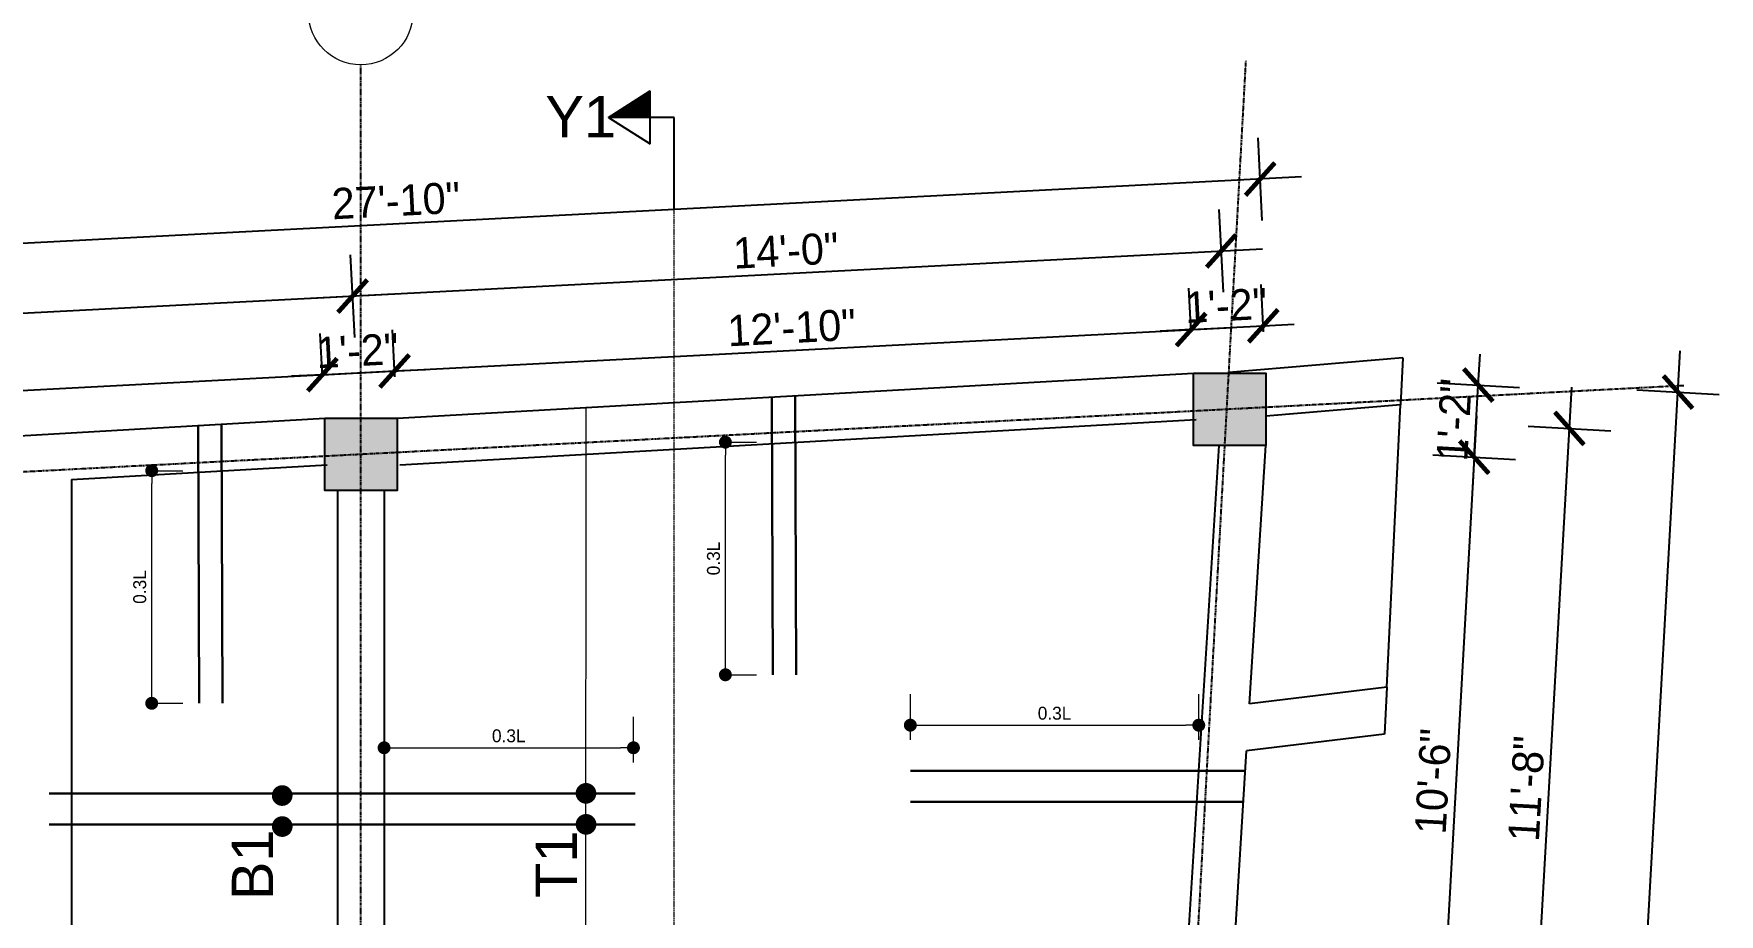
# Model space of a CAD drawing. Header units: inches. Extents: x -412 to 2766, y -9590 to -2111.
# Drawn here: x 469.5 to 795.6, y -7715.4 to -7545.1 of the extents above; entities that cross this region are included whole.
import ezdxf

# ---------------------------------------------------------------- set-up
doc = ezdxf.new("R2010")
doc.units = ezdxf.units.IN
doc.header["$LTSCALE"] = 0.5
doc.header["$MEASUREMENT"] = 0
doc.header["$PDMODE"] = 66
doc.linetypes.add('ACAD_ISO02W100', pattern=[15, 12, -3])
doc.linetypes.add('PHANTOM2', pattern=[1.25, 0.625, -0.125, 0.125, -0.125, 0.125, -0.125])
for name, color, linetype, lineweight in [('05 DOT', 50, 'Continuous', 5), ('15 EXT BAR DIMENSION', 130, 'Continuous', 15), ('15 TEXT', 7, 'Continuous', 15), ('20 BEAM SECTION ARROW', 7, 'ACAD_ISO02W100', 20), ('25 BOT BAR', 12, 'Continuous', 25), ('aa_dim', 5, 'Continuous', 9), ('COLUMN', 8, 'Continuous', 50), ('DOOR & WIN', 1, 'Continuous', 25), ('Profile ele', 4, 'Continuous', 25), ('RINF', 4, 'Continuous', 25), ('window', 6, 'Continuous', 13)]:
    doc.layers.add(name, color=color, linetype=linetype, lineweight=lineweight)
doc.layers.add('OUTLINE', color=116, linetype='Continuous')
doc.styles.add('ARCHITECTURE', font='stylu.ttf')
doc.styles.add('arial', font='arial.ttf')
doc.styles.get("Standard").update_dxf_attribs({"font": 'arial.ttf'})
doc.dimstyles.new('8 SCALE', dxfattribs={"dimscale": 0, "dimtxt": 6, "dimasz": 6, "dimexe": 8, "dimexo": 8, "dimgap": 1.25, "dimtad": 1, "dimdec": 0, "dimzin": 3, "dimdsep": 46, "dimlunit": 4, "dimtxsty": 'ARCHITECTURE', "dimblk": 'ARCHTICK', "dimcen": 8, "dimdle": 8, "dimclrd": 5, "dimclre": 5, "dimclrt": 7, "dimadec": 0, "dimazin": 0, "dimtfac": 0.75, "dimtdec": 0, "dimtix": 1, "dimtmove": 2, "dimatfit": 3, "dimldrblk": 'ARCHTICK', "dimfxl": 8, "dimfxlon": 1, "dimtolj": 1, "dimtzin": 0, "dimlwd": -1, "dimlwe": -1, "dimarcsym": 0})
doc.dimstyles.new('Copy of Standard1', dxfattribs={"dimscale": 24, "dimtxt": 0.083333, "dimasz": 0.125, "dimexe": 0.046875, "dimexo": 0.078125, "dimgap": 0.046875, "dimtad": 1, "dimdec": 0, "dimzin": 3, "dimdsep": 46, "dimlunit": 4, "dimtxsty": 'arial', "dimcen": 0.09, "dimdle": 0.046875, "dimclrd": 5, "dimclre": 5, "dimclrt": 7, "dimaunit": 1, "dimadec": 0, "dimazin": 0, "dimtfac": 1, "dimtdec": 0, "dimtofl": 0, "dimtmove": 0, "dimatfit": 3, "dimfxl": 1, "dimtolj": 1, "dimtzin": 0, "dimlwd": -1, "dimlwe": -1, "dimarcsym": 0})
doc.dimstyles.new('TOILET DETAIL', dxfattribs={"dimscale": 0, "dimtxt": 2.5, "dimasz": 2.5, "dimexe": 6, "dimexo": 6, "dimgap": 1, "dimtad": 1, "dimdec": 0, "dimzin": 0, "dimdsep": 46, "dimlunit": 4, "dimtxsty": 'ARCHITECTURE', "dimblk": 'DOT', "dimcen": 0, "dimclrd": 1, "dimclre": 5, "dimclrt": 7, "dimadec": 3, "dimazin": 0, "dimtfac": 1, "dimtdec": 0, "dimtofl": 0, "dimtmove": 0, "dimatfit": 3, "dimldrblk": 'DOT', "dimfxl": 6, "dimfxlon": 1, "dimtolj": 1, "dimtzin": 0, "dimlwd": 18, "dimlwe": 18, "dimarcsym": 0})

# ---------------------------------------------------------------- blocks, each defined once
blk = doc.blocks.new('_ArchTick')
at = {"color": 0, "linetype": 'ByBlock', "const_width": 0.15}
blk.add_lwpolyline([(-0.5, -0.5), (0.5, 0.5)], dxfattribs=at)
blk = doc.blocks.new('*D1322')
at = {"layer": 'Defpoints', "color": 0, "transparency": 16777216}
for p in [(-17323.76, -12596.8), (-17323.32, -12605.22), (-17460.32, -12613.07)]:
    blk.add_point(p, dxfattribs=at)
at = {"layer": 'Profile ele', "color": 5, "transparency": 16777216}
for p, q in [((-17323.74, -12597.23), (-17324.18, -12588.81)), ((-17468.79, -12604.34), (-17315.77, -12596.39)), ((-17460.74, -12605.08), (-17461.21, -12595.94))]:
    blk.add_line(p, q, dxfattribs=at)
at = {"layer": 'Profile ele', "color": 5, "transparency": 16777216, "xscale": 6, "yscale": 6, "zscale": 6}
for p, rotation in [((-17323.76, -12596.8), 2.975964946126969), ((-17460.8, -12603.93), 182.975964946127)]:
    blk.add_blockref('_ArchTick', p, dxfattribs=dict(at, rotation=rotation))
at = {"layer": 'Profile ele', "color": 7, "transparency": 16777216, "insert": (-17392.51, -12595.99), "char_height": 6, "attachment_point": 5, "rotation": 2.976, "style": 'ARCHITECTURE'}
blk.add_mtext('\\A1;11\'-5"', dxfattribs=at)
blk = doc.blocks.new('*D1323')
at = {"layer": 'Defpoints', "color": 0, "transparency": 16777216}
for p in [(-17309.8, -12596.08), (-17323.32, -12605.22), (-17309.32, -12605.22)]:
    blk.add_point(p, dxfattribs=at)
at = {"layer": 'Profile ele', "color": 5, "transparency": 16777216}
for p, q in [((-17323.74, -12597.23), (-17324.18, -12588.81)), ((-17309.74, -12597.23), (-17310.21, -12588.09)), ((-17323.76, -12596.8), (-17309.8, -12596.08)), ((-17309.8, -12596.08), (-17303.81, -12595.77)), ((-17323.76, -12596.8), (-17329.75, -12597.11))]:
    blk.add_line(p, q, dxfattribs=at)
at = {"layer": 'Profile ele', "color": 5, "transparency": 16777216, "xscale": 6, "yscale": 6, "zscale": 6}
for p, rotation in [((-17323.76, -12596.8), 2.975964946126987), ((-17309.8, -12596.08), 182.975964946127)]:
    blk.add_blockref('_ArchTick', p, dxfattribs=dict(at, rotation=rotation))
at = {"layer": 'Profile ele', "color": 7, "transparency": 16777216, "insert": (-17317, -12592.14), "char_height": 6, "attachment_point": 5, "rotation": 2.976, "style": 'ARCHITECTURE'}
blk.add_mtext('\\A1;1\'-2"', dxfattribs=at)
blk = doc.blocks.new('*D1324')
at = {"layer": 'Defpoints', "color": 0, "transparency": 16777216}
for p in [(-17155.7, -12588.07), (-17155.26, -12596.49), (-17309.32, -12605.22)]:
    blk.add_point(p, dxfattribs=at)
at = {"layer": 'Profile ele', "color": 5, "transparency": 16777216}
for p, q in [((-17155.68, -12588.5), (-17156.12, -12580.08)), ((-17317.79, -12596.49), (-17147.71, -12587.65)), ((-17309.74, -12597.23), (-17310.21, -12588.09))]:
    blk.add_line(p, q, dxfattribs=at)
at = {"layer": 'Profile ele', "color": 5, "transparency": 16777216, "xscale": 6, "yscale": 6, "zscale": 6}
for p, rotation in [((-17155.7, -12588.07), 2.975964946126969), ((-17309.8, -12596.08), 182.975964946127)]:
    blk.add_blockref('_ArchTick', p, dxfattribs=dict(at, rotation=rotation))
at = {"layer": 'Profile ele', "color": 7, "transparency": 16777216, "insert": (-17232.98, -12587.72), "char_height": 6, "attachment_point": 5, "rotation": 2.976, "style": 'ARCHITECTURE'}
blk.add_mtext('\\A1;12\'-10"', dxfattribs=at)
blk = doc.blocks.new('*D1325')
at = {"layer": 'Defpoints', "color": 0, "transparency": 16777216}
for p in [(-17141.74, -12587.34), (-17155.26, -12596.49), (-17141.26, -12596.49)]:
    blk.add_point(p, dxfattribs=at)
at = {"layer": 'Profile ele', "color": 5, "transparency": 16777216}
for p, q in [((-17155.68, -12588.5), (-17156.12, -12580.08)), ((-17141.68, -12588.5), (-17142.15, -12579.35)), ((-17155.7, -12588.07), (-17161.69, -12588.38)), ((-17155.7, -12588.07), (-17141.74, -12587.34)), ((-17141.74, -12587.34), (-17135.74, -12587.03))]:
    blk.add_line(p, q, dxfattribs=at)
at = {"layer": 'Profile ele', "color": 5, "transparency": 16777216, "xscale": 6, "yscale": 6, "zscale": 6}
for p, rotation in [((-17141.74, -12587.34), 182.975964946127), ((-17155.7, -12588.07), 2.975964946126987)]:
    blk.add_blockref('_ArchTick', p, dxfattribs=dict(at, rotation=rotation))
at = {"layer": 'Profile ele', "color": 7, "transparency": 16777216, "insert": (-17148.94, -12583.4), "char_height": 6, "attachment_point": 5, "rotation": 2.976, "style": 'ARCHITECTURE'}
blk.add_mtext('\\A1;1\'-2"', dxfattribs=at)
blk = doc.blocks.new('*D1326')
at = {"layer": 'Defpoints', "color": 0, "transparency": 16777216}
for p in [(-17317.92, -12581.59), (-17316.32, -12612.22), (-17467.32, -12620.07)]:
    blk.add_point(p, dxfattribs=at)
at = {"layer": 'Profile ele', "color": 5, "transparency": 16777216}
for p, q in [((-17317.5, -12589.58), (-17318.33, -12573.6)), ((-17476.91, -12589.85), (-17309.93, -12581.17)), ((-17468.5, -12597.43), (-17469.33, -12581.45))]:
    blk.add_line(p, q, dxfattribs=at)
at = {"layer": 'Profile ele', "color": 5, "transparency": 16777216, "xscale": 6, "yscale": 6, "zscale": 6}
for p, rotation in [((-17317.92, -12581.59), 2.975964946167997), ((-17468.92, -12589.44), 182.975964946168)]:
    blk.add_blockref('_ArchTick', p, dxfattribs=dict(at, rotation=rotation))
at = {"layer": 'Profile ele', "color": 7, "transparency": 16777216, "insert": (-17393.65, -12581.05), "char_height": 6, "attachment_point": 5, "rotation": 2.976, "style": 'ARCHITECTURE'}
blk.add_mtext('\\A1;12\'-7"', dxfattribs=at)
blk = doc.blocks.new('*D1327')
at = {"layer": 'Defpoints', "color": 0, "transparency": 16777216}
for p in [(-17149.86, -12572.85), (-17148.26, -12603.49), (-17316.32, -12612.22)]:
    blk.add_point(p, dxfattribs=at)
at = {"layer": 'Profile ele', "color": 5, "transparency": 16777216}
for p, q in [((-17149.44, -12580.84), (-17150.27, -12564.86)), ((-17325.91, -12582), (-17141.87, -12572.43)), ((-17317.5, -12589.58), (-17318.33, -12573.6))]:
    blk.add_line(p, q, dxfattribs=at)
at = {"layer": 'Profile ele', "color": 5, "transparency": 16777216, "xscale": 6, "yscale": 6, "zscale": 6}
for p, rotation in [((-17149.86, -12572.85), 2.975964946126969), ((-17317.92, -12581.59), 182.975964946127)]:
    blk.add_blockref('_ArchTick', p, dxfattribs=dict(at, rotation=rotation))
at = {"layer": 'Profile ele', "color": 7, "transparency": 16777216, "insert": (-17234.11, -12572.82), "char_height": 6, "attachment_point": 5, "rotation": 2.976, "style": 'ARCHITECTURE'}
blk.add_mtext('\\A1;14\'-0"', dxfattribs=at)
blk = doc.blocks.new('*D1328')
at = {"layer": 'Defpoints', "color": 0, "transparency": 16777216}
for p in [(-17476.23, -12576.31), (-17140.43, -12595.72), (-17474.32, -12613.07)]:
    blk.add_point(p, dxfattribs=at)
at = {"layer": 'Profile ele', "color": 5, "transparency": 16777216}
for p, q in [((-17141.93, -12566.94), (-17142.76, -12550.97)), ((-17134.35, -12558.54), (-17484.22, -12576.73)), ((-17475.82, -12584.3), (-17476.65, -12568.32))]:
    blk.add_line(p, q, dxfattribs=at)
at = {"layer": 'Profile ele', "color": 5, "transparency": 16777216, "xscale": 6, "yscale": 6, "zscale": 6}
for p, rotation in [((-17142.34, -12558.95), 2.975964946168395), ((-17476.23, -12576.31), 182.9759649461684)]:
    blk.add_blockref('_ArchTick', p, dxfattribs=dict(at, rotation=rotation))
at = {"layer": 'Profile ele', "color": 7, "transparency": 16777216, "insert": (-17309.52, -12563.15), "char_height": 6, "attachment_point": 5, "rotation": 2.976, "style": 'ARCHITECTURE'}
blk.add_mtext('\\A1;27\'-10"', dxfattribs=at)
blk = doc.blocks.new('*D1347')
at = {"layer": 'Defpoints', "color": 0, "transparency": 16777216}
for p in [(-17141.26, -12596.49), (-17100.14, -12598.8), (-17141.26, -12610.49)]:
    blk.add_point(p, dxfattribs=at)
at = {"layer": 'Profile ele', "color": 5, "transparency": 16777216}
for p, q in [((-17100.14, -12598.8), (-17099.8, -12592.81)), ((-17108.13, -12598.35), (-17092.15, -12599.25)), ((-17100.93, -12612.76), (-17100.14, -12598.8)), ((-17108.92, -12612.31), (-17092.94, -12613.21)), ((-17100.93, -12612.76), (-17101.27, -12618.75))]:
    blk.add_line(p, q, dxfattribs=at)
at = {"layer": 'Profile ele', "color": 5, "transparency": 16777216, "xscale": 6, "yscale": 6, "zscale": 6}
for p, rotation in [((-17100.14, -12598.8), 266.7745133990512), ((-17100.93, -12612.76), 86.77451339905117)]:
    blk.add_blockref('_ArchTick', p, dxfattribs=dict(at, rotation=rotation))
at = {"layer": 'Profile ele', "color": 7, "transparency": 16777216, "insert": (-17104.84, -12605.54), "char_height": 6, "attachment_point": 5, "rotation": 86.7745, "style": 'ARCHITECTURE'}
blk.add_mtext('\\A1;1\'-2"', dxfattribs=at)
blk = doc.blocks.new('*D1348')
at = {"layer": 'Defpoints', "color": 0, "transparency": 16777216}
for p in [(-17141.26, -12610.49), (-17149.15, -12736.35), (-17108.02, -12738.67)]:
    blk.add_point(p, dxfattribs=at)
at = {"layer": 'Profile ele', "color": 5, "transparency": 16777216}
for p, q in [((-17100.48, -12604.77), (-17108.47, -12746.66)), ((-17108.92, -12612.31), (-17092.94, -12613.21)), ((-17116.01, -12738.22), (-17100.04, -12739.12))]:
    blk.add_line(p, q, dxfattribs=at)
at = {"layer": 'Profile ele', "color": 5, "transparency": 16777216, "xscale": 6, "yscale": 6, "zscale": 6}
for p, rotation in [((-17100.93, -12612.76), 86.77451339905117), ((-17108.02, -12738.67), 266.7745133990512)]:
    blk.add_blockref('_ArchTick', p, dxfattribs=dict(at, rotation=rotation))
at = {"layer": 'Profile ele', "color": 7, "transparency": 16777216, "insert": (-17108.85, -12675.47), "char_height": 6, "attachment_point": 5, "rotation": 86.7745, "style": 'ARCHITECTURE'}
blk.add_mtext('\\A1;10\'-6"', dxfattribs=at)
blk = doc.blocks.new('*D1356')
at = {"layer": 'Defpoints', "color": 0, "transparency": 16777216}
for p in [(-17148.26, -12603.49), (-17082.52, -12607.19), (-17156.15, -12743.35)]:
    blk.add_point(p, dxfattribs=at)
at = {"layer": 'Profile ele', "color": 5, "transparency": 16777216}
for p, q in [((-17090.85, -12755.05), (-17082.07, -12599.2)), ((-17090.51, -12606.74), (-17074.53, -12607.64)), ((-17098.39, -12746.61), (-17082.41, -12747.51))]:
    blk.add_line(p, q, dxfattribs=at)
at = {"layer": 'Profile ele', "color": 5, "transparency": 16777216, "xscale": 6, "yscale": 6, "zscale": 6}
for p, rotation in [((-17082.52, -12607.19), 86.77451339905117), ((-17090.4, -12747.06), 266.7745133990512)]:
    blk.add_blockref('_ArchTick', p, dxfattribs=dict(at, rotation=rotation))
at = {"layer": 'Profile ele', "color": 7, "transparency": 16777216, "insert": (-17090.81, -12676.88), "char_height": 6, "attachment_point": 5, "rotation": 86.7745, "style": 'ARCHITECTURE'}
blk.add_mtext('\\A1;11\'-8"', dxfattribs=at)
blk = doc.blocks.new('*D1357')
at = {"layer": 'Defpoints', "color": 0, "transparency": 16777216}
for p in [(-17140.43, -12595.72), (-17061.51, -12600.16), (-17164.21, -13017.64)]:
    blk.add_point(p, dxfattribs=at)
at = {"layer": 'Profile ele', "color": 5, "transparency": 16777216}
for p, q in [((-17085.73, -13030.07), (-17061.06, -12592.18)), ((-17069.49, -12599.71), (-17053.52, -12600.61)), ((-17093.27, -13021.64), (-17077.3, -13022.54))]:
    blk.add_line(p, q, dxfattribs=at)
at = {"layer": 'Profile ele', "color": 5, "transparency": 16777216, "xscale": 6, "yscale": 6, "zscale": 6}
for p, rotation in [((-17061.51, -12600.16), 86.77451339904565), ((-17085.28, -13022.09), 266.7745133990456)]:
    blk.add_blockref('_ArchTick', p, dxfattribs=dict(at, rotation=rotation))
at = {"layer": 'Profile ele', "color": 7, "transparency": 16777216, "insert": (-17077.77, -12810.88), "char_height": 6, "attachment_point": 5, "rotation": 86.7745, "style": 'ARCHITECTURE'}
blk.add_mtext('\\A1;35\'-3"', dxfattribs=at)
blk = doc.blocks.new('dfdffdf')
at = {"layer": 'RINF'}
h = blk.add_hatch(dxfattribs=at)
h.set_pattern_fill('ANSI31', color=1, style=0)
h.set_pattern_definition([(135.000000013, (-2341946.27169, -525911.5854), (0.0928077650966, 0.0928077650554), [])])
h.paths.add_polyline_path([(-27.5, 207), (191.5, 67.2), (-27.5, 67.2)])
at = {"layer": 'RINF', "color": 1}
for p, q in [((-27.5, -72.5), (-27.5, 207)), ((191.5, 67.2), (-27.5, 207)), ((-155.3, -420.1), (-155.3, 67.2)), ((-155.3, 67.2), (191.5, 67.2)), ((191.5, 67.2), (-27.5, -72.5))]:
    blk.add_line(p, q, dxfattribs=at)
blk = doc.blocks.new('_Dot')
at = {"color": 0, "linetype": 'ByBlock', "lineweight": -2}
blk.add_line((-0.5, 0), (-1, 0), dxfattribs=at)
at = {"color": 0, "linetype": 'ByBlock', "const_width": 0.5}
blk.add_lwpolyline([(-0.25, 0, 1), (0.25, 0, 1)], format="xyb", close=True, dxfattribs=at)
blk = doc.blocks.new('*D1360')
at = {"layer": 'aa_dim', "color": 5, "lineweight": 18, "transparency": 16777216}
for p, q in [((-17311.83, -12671.79), (-17311.83, -12662.97)), ((-17263.59, -12671.79), (-17263.59, -12662.97))]:
    blk.add_line(p, q, dxfattribs=at)
at = {"layer": 'aa_dim', "color": 1, "lineweight": 18, "transparency": 16777216}
blk.add_line((-17309.33, -12668.97), (-17266.09, -12668.97), dxfattribs=at)
at = {"layer": 'Defpoints', "color": 0, "transparency": 16777216}
for p in [(-17263.59, -12668.97), (-17311.83, -12677.79), (-17263.59, -12677.79)]:
    blk.add_point(p, dxfattribs=at)
at = {"layer": 'aa_dim', "color": 1, "lineweight": 18, "transparency": 16777216, "xscale": 2.5, "yscale": 2.5, "zscale": 2.5, "rotation": 180}
blk.add_blockref('_Dot', (-17311.83, -12668.97), dxfattribs=at)
at = {"layer": 'aa_dim', "color": 1, "lineweight": 18, "transparency": 16777216, "xscale": 2.5, "yscale": 2.5, "zscale": 2.5}
blk.add_blockref('_Dot', (-17263.59, -12668.97), dxfattribs=at)
at = {"layer": 'aa_dim', "color": 7, "transparency": 16777216, "insert": (-17287.71, -12666.67), "char_height": 2.5, "attachment_point": 5, "style": 'ARCHITECTURE'}
blk.add_mtext('\\A1;0.3L', dxfattribs=at)
blk = doc.blocks.new('*D1367')
at = {"layer": 'aa_dim', "color": 5, "lineweight": 18, "transparency": 16777216}
for p, q in [((-17210.02, -12667.42), (-17210.02, -12658.6)), ((-17154.22, -12667.42), (-17154.22, -12658.6))]:
    blk.add_line(p, q, dxfattribs=at)
at = {"layer": 'aa_dim', "color": 1, "lineweight": 18, "transparency": 16777216}
blk.add_line((-17207.52, -12664.6), (-17156.72, -12664.6), dxfattribs=at)
at = {"layer": 'Defpoints', "color": 0, "transparency": 16777216}
for p in [(-17154.22, -12664.6), (-17210.02, -12673.42), (-17154.22, -12673.42)]:
    blk.add_point(p, dxfattribs=at)
at = {"layer": 'aa_dim', "color": 1, "lineweight": 18, "transparency": 16777216, "xscale": 2.5, "yscale": 2.5, "zscale": 2.5, "rotation": 180}
blk.add_blockref('_Dot', (-17210.02, -12664.6), dxfattribs=at)
at = {"layer": 'aa_dim', "color": 1, "lineweight": 18, "transparency": 16777216, "xscale": 2.5, "yscale": 2.5, "zscale": 2.5}
blk.add_blockref('_Dot', (-17154.22, -12664.6), dxfattribs=at)
at = {"layer": 'aa_dim', "color": 7, "transparency": 16777216, "insert": (-17182.12, -12662.3), "char_height": 2.5, "attachment_point": 5, "style": 'ARCHITECTURE'}
blk.add_mtext('\\A1;0.3L', dxfattribs=at)
blk = doc.blocks.new('*D1380')
at = {"layer": 'aa_dim', "color": 5, "lineweight": 18, "transparency": 16777216}
for p, q in [((-17245.8, -12609.85), (-17239.8, -12609.85)), ((-17245.8, -12654.85), (-17239.8, -12654.85))]:
    blk.add_line(p, q, dxfattribs=at)
at = {"layer": 'aa_dim', "color": 1, "lineweight": 18, "transparency": 16777216}
blk.add_line((-17245.8, -12652.35), (-17245.8, -12612.35), dxfattribs=at)
at = {"layer": 'Defpoints', "color": 0, "transparency": 16777216}
for p in [(-17245.8, -12609.85), (-17245.8, -12609.85), (-17245.8, -12654.85)]:
    blk.add_point(p, dxfattribs=at)
at = {"layer": 'aa_dim', "color": 1, "lineweight": 18, "transparency": 16777216, "xscale": 2.5, "yscale": 2.5, "zscale": 2.5}
for p, rotation in [((-17245.8, -12609.85), 90), ((-17245.8, -12654.85), 270)]:
    blk.add_blockref('_Dot', p, dxfattribs=dict(at, rotation=rotation))
at = {"layer": 'aa_dim', "color": 7, "transparency": 16777216, "insert": (-17248.1, -12632.35), "char_height": 2.5, "attachment_point": 5, "rotation": 90, "style": 'ARCHITECTURE'}
blk.add_mtext('\\A1;0.3L', dxfattribs=at)
blk = doc.blocks.new('*D1381')
at = {"layer": 'aa_dim', "color": 5, "lineweight": 18, "transparency": 16777216}
for p, q in [((-17356.78, -12615.37), (-17350.78, -12615.37)), ((-17356.78, -12660.37), (-17350.78, -12660.37))]:
    blk.add_line(p, q, dxfattribs=at)
at = {"layer": 'aa_dim', "color": 1, "lineweight": 18, "transparency": 16777216}
blk.add_line((-17356.78, -12657.87), (-17356.78, -12617.87), dxfattribs=at)
at = {"layer": 'Defpoints', "color": 0, "transparency": 16777216}
for p in [(-17356.78, -12615.37), (-17356.78, -12615.37), (-17356.78, -12660.37)]:
    blk.add_point(p, dxfattribs=at)
at = {"layer": 'aa_dim', "color": 1, "lineweight": 18, "transparency": 16777216, "xscale": 2.5, "yscale": 2.5, "zscale": 2.5}
for p, rotation in [((-17356.78, -12615.37), 90), ((-17356.78, -12660.37), 270)]:
    blk.add_blockref('_Dot', p, dxfattribs=dict(at, rotation=rotation))
at = {"layer": 'aa_dim', "color": 7, "transparency": 16777216, "insert": (-17359.09, -12637.87), "char_height": 2.5, "attachment_point": 5, "rotation": 90, "style": 'ARCHITECTURE'}
blk.add_mtext('\\A1;0.3L', dxfattribs=at)
blk = doc.blocks.new('55')
at = {"layer": 'COLUMN'}
h = blk.add_hatch(color=256, dxfattribs=at)
h.dxf.hatch_style = 1
h.paths.add_polyline_path([(-17141.26, -12610.49), (-17141.26, -12596.49), (-17155.26, -12596.49), (-17155.26, -12610.49)])
h = blk.add_hatch(color=256, dxfattribs=at)
h.dxf.hatch_style = 1
h.paths.add_polyline_path([(-17309.32, -12619.22), (-17309.32, -12605.22), (-17323.32, -12605.22), (-17323.32, -12619.22)])
at = {"layer": '05 DOT', "ltscale": 48, "const_width": 2}
for points in [[(-17331.54, -12679.21, -1), (-17331.54, -12677.21, -1)], [(-17272.77, -12678.79, -1), (-17272.77, -12676.79, -1)], [(-17331.53, -12685.21, -1), (-17331.53, -12683.21, -1)], [(-17272.76, -12684.79, -1), (-17272.76, -12682.79, -1)]]:
    blk.add_lwpolyline(points, format="xyb", close=True, dxfattribs=at)
at = {"layer": '15 EXT BAR DIMENSION', "lineweight": 30, "ltscale": 48}
for points in [[(-17236.83, -12601.11), (-17236.61, -12654.85)], [(-17232.29, -12600.85), (-17232.09, -12654.85)], [(-17343.28, -12606.37), (-17343.07, -12660.37)], [(-17347.82, -12606.63), (-17347.6, -12660.37)]]:
    blk.add_lwpolyline(points, dxfattribs=at)
at = {"layer": '20 BEAM SECTION ARROW', "color": 2, "ltscale": 0.05}
blk.add_line((-17255.71, -13062.94), (-17255.71, -12564.85), dxfattribs=at)
at = {"layer": '25 BOT BAR', "color": 2, "lineweight": 30, "ltscale": 48}
for points in [[(-17145.2, -12673.42), (-17210.02, -12673.42)], [(-17263.25, -12677.79), (-17376.63, -12677.79)], [(-17145.58, -12679.42), (-17210.02, -12679.42)], [(-17263.25, -12683.79), (-17376.63, -12683.79)]]:
    blk.add_lwpolyline(points, dxfattribs=at)
at = {"layer": 'DOOR & WIN', "color": 6, "linetype": 'PHANTOM2'}
for p, q in [((-17316.34, -13065.92), (-17316.34, -12536.86)), ((-17175.77, -13093.51), (-17145.08, -12536.09)), ((-17060.37, -12598.92), (-17568.1, -12625.31))]:
    blk.add_line(p, q, dxfattribs=at)
at = {"layer": 'OUTLINE'}
for points in [[(-17155.26, -12596.49), (-17141.26, -12596.49), (-17141.26, -12610.49), (-17155.26, -12610.49)], [(-17323.32, -12605.22), (-17309.32, -12605.22), (-17309.32, -12619.22), (-17323.32, -12619.22)]]:
    blk.add_lwpolyline(points, close=True, dxfattribs=at)
at = {"layer": 'Profile ele'}
for p, q in [((-17309.32, -12605.22), (-17155.26, -12596.49)), ((-17114.74, -12593.56), (-17148.4, -12596.38)), ((-17114.74, -12593.56), (-17115.18, -12602.63)), ((-17115.18, -12602.63), (-17141.26, -12604.82)), ((-17117.85, -12657.24), (-17115.18, -12602.63)), ((-17460.32, -12613.07), (-17323.32, -12605.22)), ((-17308.81, -12614.21), (-17154.75, -12605.47)), ((-17158.16, -12736.35), (-17150.28, -12610.49)), ((-17144.39, -12660.45), (-17141.26, -12610.49)), ((-17372.32, -12617.05), (-17322.81, -12614.21)), ((-17372.32, -12617.05), (-17372.32, -12738.85)), ((-17320.82, -12619.22), (-17320.84, -12736.35)), ((-17311.82, -12619.22), (-17311.84, -12736.35)), ((-17117.85, -12657.24), (-17144.39, -12660.45)), ((-17117.85, -12657.24), (-17118.29, -12666.35)), ((-17118.29, -12666.35), (-17144.96, -12669.58)), ((-17149.15, -12736.35), (-17144.96, -12669.58))]:
    blk.add_line(p, q, dxfattribs=at)
at = {"layer": 'window', "linetype": 'Continuous', "lineweight": 5, "ltscale": 0.5}
blk.add_circle((-17316.34, -12526.76), 10.1, dxfattribs=at)
at = {"layer": '20 BEAM SECTION ARROW', "color": 2, "xscale": -0.03657142857264262, "yscale": 0.03657142857264262, "zscale": 0.0365714285718277}
blk.add_blockref('dfdffdf', (-17261.39, -12549.48), dxfattribs=at)
at = {"layer": '15 TEXT', "color": 2, "ltscale": 25, "insert": (-17280.62, -12542.9), "char_height": 8, "width": 383.5653, "attachment_point": 1, "style": 'arial'}
blk.add_mtext('Y1', dxfattribs=at)
at = {"layer": '15 TEXT', "char_height": 6, "width": 27.1557, "attachment_point": 1, "rotation": 90}
for s, insert in [('{\\H1.3333x;B1\\H0.75x; }', (-17341.3, -12698.44)), ('{\\H1.3333x;T1\\H0.75x; }', (-17282.53, -12698.02))]:
    blk.add_mtext(s, dxfattribs=dict(at, insert=insert))
at = {"layer": 'aa_dim'}
for base, p1, p2, picture, middle in [((-17245.8, -12609.85), (-17245.8, -12654.85), (-17245.8, -12609.85), '*D1380', (-17248.1, -12632.35)), ((-17356.78, -12615.37), (-17356.78, -12660.37), (-17356.78, -12615.37), '*D1381', (-17359.09, -12637.87))]:
    dim = blk.add_linear_dim(base=base, p1=p1, p2=p2, angle=90, text='0.3L', dimstyle='TOILET DETAIL', override={"dimscale": 1, "dimtmove": 1}, dxfattribs=at)
    dim.commit()
    dim.dimension.update_dxf_attribs({"geometry": picture, "text_midpoint": middle})
for base, p1, p2, picture, middle in [((-17154.22, -12664.6), (-17210.02, -12673.42), (-17154.22, -12673.42), '*D1367', (-17182.12, -12662.3)), ((-17263.59, -12668.97), (-17311.83, -12677.79), (-17263.59, -12677.79), '*D1360', (-17287.71, -12666.67))]:
    dim = blk.add_linear_dim(base=base, p1=p1, p2=p2, text='0.3L', dimstyle='TOILET DETAIL', override={"dimscale": 1, "dimtmove": 1}, dxfattribs=at)
    dim.commit()
    dim.dimension.update_dxf_attribs({"geometry": picture, "text_midpoint": middle})
at = {"layer": 'Profile ele'}
for p1, p2, distance, picture, middle in [((-17140.43, -12595.72), (-17474.32, -12613.07), -36.81, '*D1328', (-17309.52, -12563.15)), ((-17467.32, -12620.07), (-17316.32, -12612.22), 30.68, '*D1326', (-17393.65, -12581.05)), ((-17164.21, -13017.64), (-17140.43, -12595.72), -79.05, '*D1357', (-17077.77, -12810.88))]:
    dim = blk.add_aligned_dim(p1=p1, p2=p2, distance=distance, dimstyle='8 SCALE', override={"dimscale": 1}, dxfattribs=at)
    dim.commit()
    dim.dimension.update_dxf_attribs({"geometry": picture, "text_midpoint": middle})
for base, p1, p2, angle, picture, middle in [((-17149.86, -12572.85), (-17316.32, -12612.22), (-17148.26, -12603.49), 182.976, '*D1327', (-17234.11, -12572.82)), ((-17155.7, -12588.07), (-17309.32, -12605.22), (-17155.26, -12596.49), 182.976, '*D1324', (-17232.98, -12587.72)), ((-17141.74, -12587.34), (-17155.26, -12596.49), (-17141.26, -12596.49), 182.976, '*D1325', (-17148.94, -12583.4)), ((-17323.76, -12596.8), (-17460.32, -12613.07), (-17323.32, -12605.22), 182.976, '*D1322', (-17392.51, -12595.99)), ((-17309.8, -12596.08), (-17323.32, -12605.22), (-17309.32, -12605.22), 182.976, '*D1323', (-17317, -12592.14)), ((-17100.14, -12598.8), (-17141.26, -12610.49), (-17141.26, -12596.49), 266.7745, '*D1347', (-17104.84, -12605.54)), ((-17082.52, -12607.19), (-17156.15, -12743.35), (-17148.26, -12603.49), 266.7745, '*D1356', (-17090.81, -12676.88)), ((-17108.02, -12738.67), (-17141.26, -12610.49), (-17149.15, -12736.35), 266.7745, '*D1348', (-17108.85, -12675.47))]:
    dim = blk.add_linear_dim(base=base, p1=p1, p2=p2, angle=angle, dimstyle='8 SCALE', override={"dimscale": 1}, dxfattribs=at)
    dim.commit()
    dim.dimension.update_dxf_attribs({"geometry": picture, "text_midpoint": middle})
at = {"layer": '05 DOT', "lineweight": 18, "ltscale": 48}
blk.add_leader([(-17272.94, -13018.87), (-17272.73, -12603.15)], dimstyle='Copy of Standard1', override={"dimasz": 0.5, "dimtad": 0}, dxfattribs=at)

msp = doc.modelspace()

# ---------------------------------------------------------------- block references
at = {"layer": 'Profile ele'}
msp.add_blockref('55', (17849.08, 4985.75), dxfattribs=at)

doc.saveas('drawing.dxf')
